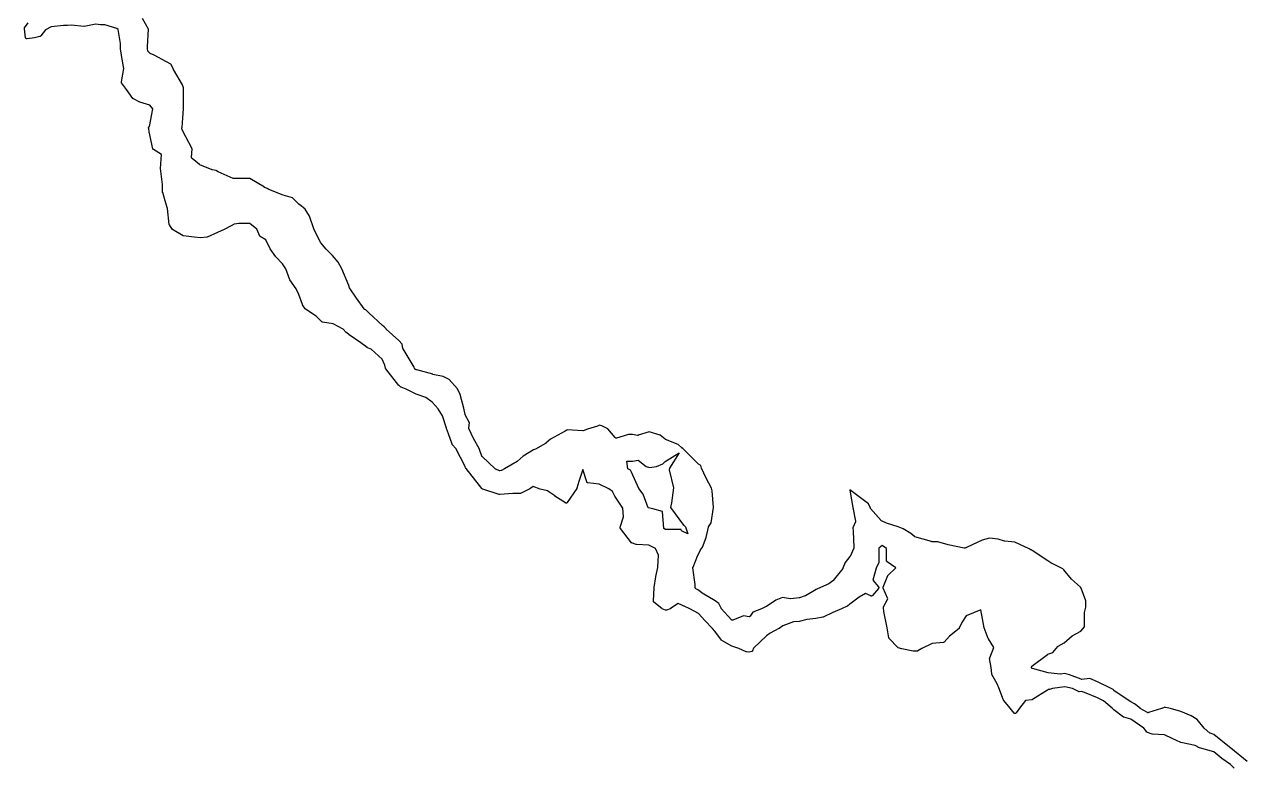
# Model space of a CAD drawing. Header units: millimetres. Extents: x 0 to 500, y 0 to 700.
# Drawn here: x 322.8 to 390.7, y 372.7 to 414 of the extents above; entities that cross this region are included whole.
import ezdxf

# ---------------------------------------------------------------- set-up
doc = ezdxf.new("R2010")
doc.units = ezdxf.units.MM
doc.layers.add('CORTE', color=1, linetype='Continuous')
doc.layers.add('GRABADO', color=5, linetype='Continuous')

msp = doc.modelspace()

# ---------------------------------------------------------------- linework, layer by layer
at = {"layer": 'CORTE'}
msp.add_lwpolyline([(390.184, 372.553), (389.966, 372.756), (389.497, 373.083), (389.494, 373.084), (389.051, 373.452), (388.384, 373.645), (388.184, 373.703), (388.179, 373.704), (388.174, 373.707), (388.167, 373.71), (388.161, 373.715), (388.119, 373.751), (388.004, 373.804), (387.213, 373.981), (387.208, 373.983), (387.205, 373.984), (386.733, 374.196), (386.289, 374.397), (385.627, 374.446), (385.618, 374.448), (385.351, 374.54), (385.343, 374.544), (385.338, 374.547), (385.333, 374.551), (385.327, 374.557), (385.322, 374.562), (385.237, 374.674), (385.14, 374.771), (384.422, 375.278), (384.032, 375.388), (384.027, 375.39), (384.021, 375.392), (384.013, 375.397), (383.483, 375.789), (383.48, 375.791), (383.374, 375.884), (382.907, 376.293), (382.571, 376.457), (381.833, 376.761), (381.666, 376.811), (381.535, 376.806), (381.529, 376.806), (381.519, 376.807), (381.509, 376.81), (381.501, 376.813), (381.169, 376.981), (380.746, 377.085), (380.053, 376.978), (379.891, 376.927), (379.885, 376.925), (379.875, 376.924), (379.868, 376.923), (379.858, 376.924), (379.839, 376.927), (379.781, 376.89), (378.936, 376.364), (378.93, 376.36), (378.922, 376.357), (378.916, 376.355), (378.909, 376.354), (378.904, 376.353), (378.557, 376.322), (378.225, 375.895), (378.031, 375.627), (378.027, 375.621), (378.021, 375.615), (378.016, 375.611), (378.008, 375.606), (378.005, 375.604), (377.998, 375.601), (377.989, 375.598), (377.98, 375.596), (377.972, 375.596), (377.968, 375.596), (377.963, 375.596), (377.953, 375.597), (377.944, 375.6), (377.94, 375.602), (377.934, 375.605), (377.924, 375.611), (377.92, 375.615), (377.918, 375.616), (377.914, 375.621), (377.703, 375.893), (377.343, 376.325), (377.339, 376.331), (377.335, 376.339), (377.064, 377.024), (376.976, 377.248), (376.677, 377.766), (376.673, 377.772), (376.671, 377.779), (376.669, 377.787), (376.668, 377.794), (376.638, 378.154), (376.555, 378.649), (376.555, 378.655), (376.555, 378.664), (376.556, 378.678), (376.56, 378.687), (376.78, 379.267), (376.483, 379.756), (376.48, 379.762), (376.249, 380.363), (376.248, 380.368), (376.247, 380.371), (376.056, 381.365), (375.242, 381.04), (375.002, 380.657), (374.863, 380.355), (374.861, 380.352), (374.857, 380.345), (374.853, 380.339), (374.847, 380.332), (374.317, 379.892), (374.027, 379.571), (374.02, 379.564), (374.01, 379.558), (374.005, 379.556), (373.996, 379.552), (373.988, 379.55), (373.984, 379.55), (373.359, 379.484), (372.772, 379.209), (372.557, 379.08), (372.555, 379.078), (372.547, 379.075), (372.536, 379.072), (372.529, 379.071), (372.416, 379.06), (372.41, 379.06), (372.293, 379.065), (372.286, 379.066), (371.664, 379.202), (371.464, 379.258), (371.459, 379.26), (371.451, 379.264), (371.443, 379.268), (371.436, 379.274), (371.432, 379.278), (370.963, 379.775), (370.96, 379.778), (370.956, 379.783), (370.95, 379.793), (370.947, 379.801), (370.946, 379.806), (370.945, 379.811), (370.837, 380.372), (370.664, 381.272), (370.633, 381.491), (370.633, 381.496), (370.633, 381.503), (370.634, 381.51), (370.635, 381.518), (370.639, 381.528), (370.641, 381.532), (370.873, 381.977), (370.62, 382.583), (370.618, 382.588), (370.617, 382.593), (370.615, 382.603), (370.615, 382.617), (370.617, 382.626), (370.618, 382.631), (370.62, 382.636), (370.887, 383.276), (370.89, 383.282), (370.894, 383.289), (370.899, 383.295), (370.903, 383.299), (371.333, 383.712), (370.841, 384.049), (370.835, 384.053), (370.829, 384.059), (370.826, 384.063), (370.821, 384.069), (370.817, 384.076), (370.814, 384.083), (370.81, 384.094), (370.809, 384.106), (370.809, 384.11), (370.809, 384.792), (370.564, 384.945), (370.379, 384.797), (370.379, 384.025), (370.379, 384.021), (370.378, 384.012), (370.375, 384.001), (370.373, 383.996), (370.234, 383.695), (370.047, 383.025), (370.357, 382.655), (370.36, 382.651), (370.363, 382.645), (370.367, 382.637), (370.37, 382.626), (370.372, 382.617), (370.372, 382.61), (370.372, 382.603), (370.37, 382.593), (370.367, 382.582), (370.363, 382.574), (370.36, 382.569), (370.357, 382.564), (370.02, 382.161), (370.012, 382.153), (370.004, 382.148), (369.999, 382.145), (369.99, 382.141), (369.977, 382.137), (369.967, 382.137), (369.962, 382.137), (369.953, 382.137), (369.94, 382.141), (369.933, 382.143), (369.637, 382.286), (369.276, 382.069), (368.754, 381.684), (368.641, 381.579), (368.638, 381.576), (368.634, 381.574), (368.628, 381.57), (368.622, 381.567), (368.296, 381.429), (367.811, 381.224), (367.277, 380.96), (367.273, 380.958), (367.268, 380.956), (367.262, 380.955), (366.868, 380.887), (366.866, 380.887), (366.372, 380.83), (365.943, 380.723), (365.938, 380.722), (365.629, 380.691), (365.036, 380.478), (364.825, 380.325), (364.821, 380.323), (364.816, 380.32), (364.326, 380.068), (364.123, 379.922), (363.404, 379.232), (363.345, 379.09), (363.34, 379.08), (363.333, 379.072), (363.33, 379.068), (363.325, 379.064), (363.32, 379.06), (363.313, 379.056), (363.309, 379.054), (363.302, 379.05), (363.295, 379.048), (363.162, 379.017), (363.156, 379.016), (363.151, 379.015), (363.146, 379.015), (363.141, 379.016), (363, 379.036), (362.991, 379.037), (362.572, 379.205), (362.194, 379.349), (362.189, 379.351), (361.631, 379.656), (361.626, 379.659), (361.618, 379.665), (361.611, 379.672), (361.237, 380.181), (361.108, 380.336), (360.677, 380.766), (360.675, 380.768), (360.322, 381.168), (359.856, 381.431), (359.526, 381.568), (359.522, 381.57), (359.41, 381.634), (359.197, 381.72), (358.771, 381.435), (358.768, 381.433), (358.763, 381.431), (358.757, 381.428), (358.541, 381.352), (358.534, 381.349), (358.527, 381.348), (358.521, 381.348), (358.514, 381.348), (358.506, 381.348), (358.499, 381.35), (358.496, 381.351), (358.491, 381.352), (358.305, 381.431), (358.3, 381.434), (358.298, 381.435), (358.295, 381.437), (357.841, 381.8), (357.838, 381.803), (357.833, 381.808), (357.829, 381.814), (357.824, 381.822), (357.821, 381.829), (357.82, 381.83), (357.818, 381.837), (357.815, 381.85), (357.815, 381.859), (357.854, 382.616), (357.855, 382.62), (357.947, 383.213), (357.948, 383.215), (358.062, 383.732), (358.1, 384.409), (357.929, 384.779), (357.569, 384.973), (356.873, 385.015), (356.865, 385.015), (356.645, 385.078), (356.64, 385.079), (356.628, 385.084), (356.621, 385.089), (356.616, 385.093), (356.609, 385.098), (356.606, 385.103), (355.978, 385.9), (355.976, 385.904), (355.972, 385.911), (355.968, 385.919), (355.967, 385.924), (355.965, 385.93), (355.964, 385.94), (355.964, 385.947), (355.964, 385.952), (355.965, 385.959), (355.967, 385.965), (356.154, 386.545), (356.114, 387.031), (355.674, 387.691), (355.672, 387.694), (355.54, 387.951), (355.334, 388.103), (354.79, 388.364), (354.164, 388.439), (354.16, 388.44), (354.151, 388.442), (354.142, 388.445), (354.136, 388.449), (354.131, 388.452), (354.126, 388.455), (354.119, 388.462), (354.114, 388.467), (354.11, 388.473), (354.108, 388.477), (354.106, 388.481), (354.103, 388.488), (353.883, 389.193), (353.655, 388.509), (353.56, 388.147), (353.559, 388.143), (353.555, 388.133), (353.02, 387.343), (353.018, 387.34), (353.014, 387.335), (353.007, 387.328), (352.999, 387.322), (352.993, 387.319), (352.986, 387.316), (352.975, 387.312), (352.963, 387.311), (352.954, 387.311), (352.944, 387.312), (352.936, 387.314), (352.925, 387.318), (352.918, 387.322), (352.322, 387.708), (352.32, 387.709), (351.988, 387.948), (351.917, 387.999), (351.514, 388.096), (351.511, 388.097), (351.117, 388.232), (350.932, 388.105), (350.927, 388.102), (350.413, 387.855), (350.407, 387.853), (350.401, 387.851), (350.391, 387.849), (350.383, 387.849), (350.179, 387.849), (349.979, 387.849), (349.259, 387.791), (349.253, 387.791), (349.243, 387.791), (349.236, 387.793), (349.232, 387.794), (348.315, 388.087), (348.31, 388.088), (348.304, 388.09), (348.295, 388.093), (348.289, 388.096), (348.283, 388.099), (348.271, 388.107), (348.268, 388.11), (348.262, 388.114), (348.257, 388.121), (348.13, 388.286), (347.377, 389.235), (347.374, 389.239), (347.371, 389.246), (347.368, 389.253), (347.356, 389.286), (347.332, 389.354), (346.799, 390.349), (346.61, 390.576), (346.606, 390.581), (346.602, 390.587), (346.599, 390.594), (346.404, 391.178), (346.28, 391.476), (346.279, 391.479), (346.062, 392.172), (345.832, 392.57), (345.498, 392.943), (345.128, 393.196), (344.593, 393.385), (344.589, 393.387), (344.042, 393.657), (343.756, 393.766), (343.751, 393.769), (343.744, 393.773), (343.739, 393.777), (343.644, 393.857), (343.641, 393.86), (343.638, 393.864), (342.906, 394.794), (342.903, 394.798), (342.9, 394.804), (342.895, 394.814), (342.894, 394.821), (342.852, 395), (342.707, 395.328), (342.089, 395.884), (341.883, 395.962), (341.878, 395.964), (341.872, 395.967), (341.866, 395.971), (341.797, 396.027), (341.512, 396.232), (340.872, 396.693), (340.71, 396.809), (340.705, 396.813), (340.703, 396.816), (340.521, 397), (339.965, 397.306), (339.386, 397.393), (339.376, 397.395), (339.367, 397.4), (339.359, 397.404), (339.353, 397.409), (339.35, 397.412), (339.017, 397.732), (338.426, 398.11), (338.42, 398.114), (338.41, 398.122), (338.406, 398.128), (338.404, 398.13), (338.261, 398.359), (338.257, 398.366), (338.255, 398.374), (338.067, 398.936), (337.92, 399.246), (337.565, 399.743), (337.562, 399.748), (337.56, 399.752), (337.558, 399.756), (337.334, 400.362), (337.152, 400.643), (336.789, 401.016), (336.786, 401.019), (336.784, 401.022), (336.466, 401.467), (336.462, 401.473), (336.226, 401.969), (335.912, 402.158), (335.907, 402.161), (335.902, 402.166), (335.895, 402.172), (335.889, 402.181), (335.885, 402.188), (335.725, 402.572), (335.331, 402.887), (334.724, 402.887), (334.455, 402.841), (334.294, 402.758), (333.896, 402.553), (333.894, 402.552), (333.536, 402.391), (332.957, 402.13), (332.952, 402.128), (332.947, 402.127), (332.942, 402.126), (332.585, 402.083), (332.579, 402.083), (332.572, 402.083), (332.22, 402.125), (331.641, 402.194), (331.635, 402.196), (331.628, 402.198), (331.621, 402.201), (331.615, 402.203), (331.029, 402.556), (331.026, 402.558), (331.02, 402.562), (331.015, 402.567), (331.01, 402.573), (331.006, 402.577), (330.856, 402.804), (330.85, 402.811), (330.844, 402.827), (330.843, 402.833), (330.842, 402.837), (330.75, 403.715), (330.654, 404.023), (330.473, 404.604), (330.472, 404.609), (330.47, 404.618), (330.47, 405.055), (330.356, 405.944), (330.355, 405.949), (330.355, 405.956), (330.405, 406.733), (329.955, 407.002), (329.949, 407.007), (329.944, 407.011), (329.94, 407.016), (329.936, 407.021), (329.932, 407.026), (329.927, 407.036), (329.924, 407.044), (329.923, 407.049), (329.726, 408), (329.725, 408.004), (329.71, 408.151), (329.709, 408.158), (329.695, 408.192), (329.694, 408.196), (329.692, 408.201), (329.69, 408.211), (329.69, 408.225), (329.692, 408.235), (329.694, 408.242), (329.697, 408.249), (329.699, 408.254), (329.703, 408.259), (329.707, 408.265), (329.73, 408.293), (329.933, 409.269), (329.756, 409.481), (329.207, 409.646), (329.203, 409.647), (329.198, 409.649), (328.841, 409.832), (328.834, 409.835), (328.823, 409.845), (328.818, 409.85), (328.814, 409.854), (328.448, 410.356), (328.185, 410.717), (328.181, 410.724), (328.175, 410.735), (328.173, 410.744), (328.172, 410.75), (328.171, 410.757), (328.171, 410.764), (328.172, 410.771), (328.302, 411.512), (328.172, 412.252), (328.172, 412.253), (328.122, 412.615), (328.121, 412.62), (328.121, 412.917), (327.992, 413.693), (327.913, 413.753), (327.251, 413.952), (327.014, 413.961), (326.744, 413.995), (326.107, 413.856), (326.101, 413.855), (326.094, 413.855), (326.088, 413.855), (325.393, 413.931), (325.171, 413.91), (325.166, 413.91), (324.953, 413.92), (324.263, 413.848), (323.934, 413.677), (323.675, 413.33), (323.669, 413.323), (323.659, 413.315), (323.653, 413.311), (323.647, 413.308), (323.639, 413.304), (323.632, 413.303), (323.332, 413.235), (323.33, 413.234), (322.919, 413.173), (322.913, 413.172), (322.904, 413.172), (322.897, 413.173), (322.889, 413.174), (322.884, 413.176), (322.877, 413.179), (322.869, 413.183), (322.862, 413.187), (322.856, 413.193), (322.854, 413.195), (322.849, 413.201), (322.842, 413.212), (322.838, 413.22), (322.836, 413.228), (322.834, 413.235), (322.766, 413.725), (322.766, 413.73), (322.766, 413.74), (322.767, 413.752), (322.771, 413.764), (322.776, 413.773), (322.779, 413.777), (322.98, 414.068)], dxfattribs=at)
at = {"layer": 'GRABADO'}
msp.add_lwpolyline([(390.898, 372.918), (389.995, 373.657), (389.982, 373.666), (389.975, 373.671), (389.97, 373.673), (389.919, 373.715), (389.051, 374.433), (388.843, 374.493), (388.837, 374.496), (388.829, 374.499), (388.824, 374.502), (388.82, 374.505), (388.508, 374.773), (388.503, 374.778), (388.11, 375.25), (387.781, 375.46), (387.209, 375.703), (386.626, 375.867), (386.346, 375.935), (386.312, 375.943), (386.283, 375.933), (386.143, 375.87), (386.139, 375.869), (385.403, 375.64), (385.397, 375.638), (385.388, 375.637), (385.381, 375.636), (385.372, 375.637), (385.365, 375.638), (385.357, 375.64), (385.349, 375.644), (385.345, 375.646), (384.948, 375.875), (384.943, 375.878), (384.939, 375.882), (384.628, 376.136), (384.416, 376.252), (383.721, 376.707), (383.483, 376.883), (383.48, 376.885), (383.434, 376.926), (383.33, 376.977), (383.329, 376.977), (382.57, 377.358), (382.137, 377.543), (381.679, 377.495), (381.669, 377.495), (381.661, 377.497), (381.656, 377.497), (381.651, 377.499), (381.012, 377.749), (380.746, 377.815), (380.5, 377.777), (380.494, 377.776), (380.487, 377.776), (380.482, 377.776), (379.812, 377.854), (379.807, 377.855), (378.935, 378.091), (378.931, 378.093), (378.926, 378.095), (378.916, 378.1), (378.908, 378.106), (378.905, 378.109), (378.902, 378.111), (378.896, 378.119), (378.89, 378.128), (378.889, 378.131), (378.887, 378.136), (378.884, 378.145), (378.882, 378.157), (378.882, 378.169), (378.884, 378.181), (378.886, 378.19), (378.889, 378.196), (378.891, 378.2), (378.896, 378.208), (378.901, 378.214), (378.905, 378.218), (378.91, 378.222), (379.781, 378.887), (379.791, 378.893), (379.798, 378.896), (380.074, 378.986), (380.355, 379.323), (380.359, 379.328), (380.366, 379.334), (380.37, 379.337), (380.374, 379.339), (380.706, 379.525), (381.145, 379.912), (381.15, 379.916), (381.155, 379.919), (381.628, 380.171), (381.843, 380.415), (381.843, 381.21), (381.844, 381.219), (381.918, 381.508), (381.918, 381.865), (381.656, 382.574), (381.62, 382.622), (381.124, 383.068), (381.12, 383.072), (380.692, 383.587), (380.631, 383.66), (380.029, 383.941), (380.024, 383.943), (379.8, 384.095), (379.8, 384.095), (378.932, 384.681), (378.873, 384.706), (378.839, 384.714), (378.834, 384.715), (378.829, 384.717), (378.821, 384.721), (378.815, 384.725), (378.757, 384.768), (377.95, 385.14), (377.397, 385.192), (377.39, 385.192), (377.383, 385.195), (377.028, 385.31), (376.545, 385.363), (376.144, 385.243), (375.306, 384.866), (375.22, 384.827), (375.216, 384.825), (375.167, 384.811), (375.161, 384.809), (375.149, 384.808), (375.137, 384.809), (374.246, 384.987), (373.664, 385.162), (373.336, 385.162), (373.332, 385.162), (373.323, 385.163), (373.316, 385.166), (372.858, 385.312), (372.392, 385.432), (372.388, 385.433), (372.38, 385.436), (372.369, 385.442), (372.364, 385.447), (372.154, 385.627), (371.736, 385.877), (371.46, 385.993), (370.803, 386.198), (370.798, 386.2), (370.526, 386.325), (370.521, 386.327), (370.513, 386.333), (370.507, 386.338), (370.504, 386.341), (369.92, 387.009), (369.917, 387.012), (369.913, 387.018), (369.911, 387.024), (369.795, 387.275), (369.588, 387.433), (368.771, 388.051), (368.781, 387.925), (368.939, 387.07), (369.079, 386.315), (369.08, 386.308), (369.08, 386.3), (369.079, 386.291), (369.077, 386.281), (369.075, 386.276), (368.939, 385.933), (368.954, 385.742), (368.992, 384.834), (368.992, 384.831), (368.992, 384.826), (368.99, 384.815), (368.987, 384.806), (368.986, 384.803), (368.774, 384.34), (368.772, 384.336), (368.768, 384.331), (368.512, 383.995), (368.376, 383.69), (368.373, 383.684), (368.369, 383.677), (367.839, 382.996), (367.836, 382.992), (367.83, 382.986), (367.824, 382.982), (367.591, 382.822), (367.587, 382.82), (367.584, 382.818), (366.968, 382.541), (366.889, 382.505), (366.293, 382.148), (366.286, 382.145), (366.281, 382.143), (365.951, 382.039), (365.946, 382.037), (365.938, 382.035), (365.471, 381.977), (365.464, 381.976), (365.453, 381.976), (365.01, 382.047), (364.644, 381.901), (364.114, 381.559), (364.109, 381.556), (363.834, 381.429), (363.362, 381.24), (363.211, 381.019), (363.207, 381.013), (363.199, 381.005), (363.195, 381.002), (363.19, 380.998), (363.181, 380.993), (363.17, 380.988), (363.16, 380.986), (363.155, 380.985), (363.146, 380.985), (362.829, 381.027), (362.25, 380.795), (362.243, 380.792), (362.235, 380.791), (362.229, 380.79), (362.22, 380.79), (362.213, 380.79), (362.206, 380.791), (362.197, 380.794), (362.189, 380.797), (362.185, 380.799), (362.176, 380.805), (362.17, 380.811), (362.168, 380.813), (361.598, 381.451), (361.595, 381.456), (361.592, 381.46), (361.457, 381.712), (361.253, 381.869), (360.538, 382.298), (360.533, 382.301), (360.33, 382.47), (360.295, 382.485), (360.291, 382.486), (360.188, 382.545), (360.184, 382.548), (360.177, 382.553), (360.171, 382.559), (360.167, 382.563), (360.164, 382.567), (360.161, 382.573), (360.156, 382.582), (360.153, 382.592), (360.152, 382.6), (360.151, 382.607), (360.151, 382.776), (360.021, 383.712), (360.02, 383.719), (360.021, 383.728), (360.021, 383.732), (360.023, 383.741), (360.026, 383.749), (360.301, 384.41), (360.445, 384.699), (360.448, 384.702), (360.554, 384.867), (360.752, 385.4), (360.887, 385.965), (360.89, 385.975), (360.894, 385.982), (361.028, 386.206), (361.17, 387.059), (361.091, 387.997), (361.047, 388.139), (360.758, 388.695), (360.757, 388.696), (360.493, 389.251), (360.49, 389.258), (360.454, 389.411), (360.331, 389.485), (360.325, 389.488), (360.318, 389.495), (359.472, 390.34), (359.467, 390.346), (359.465, 390.349), (359.45, 390.372), (359.438, 390.372), (359.428, 390.374), (359.423, 390.375), (359.416, 390.377), (359.408, 390.381), (359.402, 390.384), (359.397, 390.388), (359.394, 390.391), (359.192, 390.579), (358.487, 390.862), (358.483, 390.864), (358.477, 390.867), (358.472, 390.871), (358.195, 391.091), (357.59, 391.274), (356.973, 391.088), (356.967, 391.086), (356.955, 391.084), (356.946, 391.084), (356.938, 391.085), (356.657, 391.141), (356.436, 391.141), (355.756, 390.937), (355.75, 390.936), (355.747, 390.935), (355.738, 390.934), (355.728, 390.935), (355.725, 390.936), (355.717, 390.937), (355.708, 390.941), (355.703, 390.943), (355.695, 390.947), (355.686, 390.955), (355.681, 390.961), (355.279, 391.443), (354.944, 391.622), (354.819, 391.649), (354.702, 391.598), (354.698, 391.597), (354.148, 391.432), (353.907, 391.341), (353.903, 391.339), (353.898, 391.338), (353.889, 391.337), (353.882, 391.337), (353.015, 391.392), (353.008, 391.386), (353.003, 391.382), (352.999, 391.379), (352.895, 391.317), (352.076, 390.88), (351.825, 390.645), (351.822, 390.642), (351.815, 390.637), (351.811, 390.635), (351.242, 390.325), (351.239, 390.323), (351.14, 390.281), (350.557, 389.931), (350.227, 389.634), (350.223, 389.631), (350.22, 389.629), (349.529, 389.214), (349.526, 389.213), (349.353, 389.129), (349.348, 389.127), (349.339, 389.125), (349.332, 389.123), (349.26, 389.114), (349.255, 389.114), (349.248, 389.114), (349.239, 389.115), (349.231, 389.117), (349.227, 389.119), (349.222, 389.121), (349.169, 389.148), (349.018, 389.211), (349.014, 389.213), (349.007, 389.217), (349.003, 389.22), (348.999, 389.223), (348.275, 389.899), (348.27, 389.904), (348.265, 389.911), (348.259, 389.921), (348.147, 390.234), (348.102, 390.36), (347.793, 390.915), (347.792, 390.917), (347.532, 391.473), (347.529, 391.479), (347.527, 391.488), (347.526, 391.493), (347.525, 391.498), (347.525, 391.508), (347.526, 391.513), (347.569, 391.785), (347.333, 392.238), (347.331, 392.241), (347.329, 392.247), (347.328, 392.252), (347.252, 392.597), (347.05, 393.365), (346.901, 393.683), (346.428, 394.188), (346.108, 394.358), (345.531, 394.484), (345.529, 394.485), (344.631, 394.73), (344.599, 394.739), (344.595, 394.74), (344.577, 394.747), (344.571, 394.749), (344.562, 394.755), (344.558, 394.758), (344.531, 394.78), (344.526, 394.784), (344.518, 394.794), (344.514, 394.801), (344.512, 394.804), (344.51, 394.809), (344.481, 394.892), (343.869, 395.911), (343.867, 395.915), (343.864, 395.923), (343.861, 395.931), (343.824, 396.156), (343.641, 396.375), (342.923, 397.007), (342.919, 397.011), (342.819, 397.131), (342.721, 397.213), (342.719, 397.214), (341.959, 397.916), (341.793, 398.07), (341.779, 398.081), (341.725, 398.105), (341.72, 398.108), (341.711, 398.114), (341.704, 398.121), (341.702, 398.123), (341.699, 398.127), (341.277, 398.734), (340.924, 399.242), (340.922, 399.246), (340.892, 399.3), (340.89, 399.303), (340.888, 399.308), (340.846, 399.426), (340.456, 400.363), (340.248, 400.737), (339.935, 401.112), (339.579, 401.454), (339.576, 401.457), (339.287, 401.803), (339.283, 401.808), (339.281, 401.813), (338.996, 402.384), (338.894, 402.588), (338.892, 402.593), (338.658, 403.294), (338.418, 403.68), (338.09, 403.942), (338.087, 403.945), (337.715, 404.316), (337.189, 404.456), (337.185, 404.458), (336.394, 404.774), (336.389, 404.776), (336.384, 404.779), (336.3, 404.839), (336.256, 404.857), (336.151, 404.899), (336.146, 404.901), (335.337, 405.386), (334.429, 405.386), (334.423, 405.386), (334.416, 405.388), (334.407, 405.39), (334.401, 405.392), (333.572, 405.766), (333.568, 405.768), (333.476, 405.823), (333.446, 405.831), (333.234, 405.882), (333.229, 405.883), (332.548, 406.156), (332.543, 406.158), (332.537, 406.161), (332.533, 406.165), (332.109, 406.503), (332.103, 406.508), (332.099, 406.514), (332.096, 406.518), (332.093, 406.523), (332.09, 406.529), (332.086, 406.538), (332.084, 406.548), (332.083, 406.556), (332.083, 406.563), (332.12, 407.05), (331.585, 408.059), (331.583, 408.063), (331.563, 408.117), (331.55, 408.138), (331.547, 408.143), (331.543, 408.151), (331.541, 408.16), (331.539, 408.168), (331.538, 408.18), (331.54, 408.189), (331.54, 408.193), (331.542, 408.201), (331.545, 408.207), (331.554, 408.227), (331.578, 408.485), (331.639, 409.292), (331.639, 410.396), (331.633, 410.449), (331.583, 410.601), (331.075, 411.472), (331.073, 411.474), (330.927, 411.767), (330.69, 411.896), (330.006, 412.269), (329.769, 412.364), (329.764, 412.367), (329.76, 412.369), (329.751, 412.375), (329.659, 412.473), (329.657, 412.476), (329.654, 412.48), (329.647, 412.49), (329.644, 412.498), (329.643, 412.503), (329.642, 412.509), (329.623, 412.612), (329.622, 412.618), (329.622, 412.749), (329.685, 413.717), (329.347, 414.303)], dxfattribs=at)
msp.add_lwpolyline([(358.316, 386.841), (357.781, 386.984), (357.534, 387.05), (357.251, 387.803), (356.998, 388.129), (356.595, 389.035), (356.546, 389.153), (356.39, 389.23), (356.341, 389.641), (356.657, 389.641), (356.97, 389.703), (357.414, 389.348), (357.595, 389.3), (357.994, 389.353), (358.346, 389.493), (358.467, 389.638), (359.25, 390.11), (358.713, 389.251), (358.694, 389.16), (358.929, 388.172), (358.83, 387.331), (358.776, 387.073), (359.493, 386.089), (359.541, 386.065), (359.61, 385.982), (359.738, 385.599), (359.379, 385.771), (359.361, 385.841), (358.497, 385.841), (358.395, 385.899), (358.316, 386.841)], close=True, dxfattribs=at)

doc.saveas('drawing.dxf')
